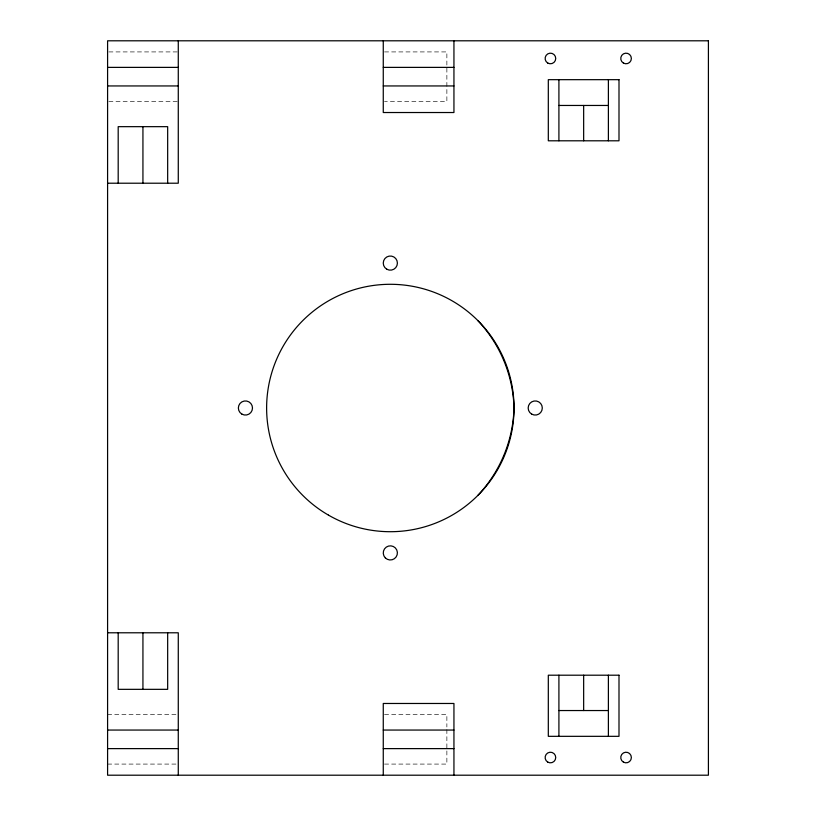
<?xml version="1.0" encoding="UTF-8"?>
<svg xmlns="http://www.w3.org/2000/svg" width="816" height="816" viewBox="0 0 816 816"><rect width="100%" height="100%" fill="white"/><g stroke="black" fill="none" stroke-linecap="round" stroke-linejoin="round"><path stroke-width="0.61" stroke-dasharray="4.08 3.06" d="M108.854 51.918L178.276 51.918M384.53 51.918L446.872 51.918L446.872 101.398L384.53 101.398M108.854 101.398L178.276 101.398M107.59 714.602L177.011 714.602M384.53 714.602L446.872 714.602L446.872 726.964M107.59 764.082L177.011 764.082M384.53 764.082L446.872 764.082L446.872 729.351"/><path stroke-width="1.22" d="M477.799 495.465C500.208 471.73 513.08 440.63 514.029 408C513.08 375.37 500.208 344.27 477.799 320.535M107.59 67.381L178.276 67.381M383.265 67.381L453.941 67.381M107.59 85.945L178.276 85.945M383.265 85.945L453.941 85.945M558.909 105.458L608.389 105.458M107.59 183.212L178.276 183.212L178.276 40.8M107.59 632.788L178.276 632.788L178.276 775.2M558.909 710.542L608.389 710.542M107.59 730.055L178.276 730.055M383.265 730.055L453.941 730.055M107.59 748.619L178.276 748.619M383.265 748.619L453.941 748.619M608.389 79.672L608.389 140.801M608.389 675.199L608.389 736.328M583.654 105.458L583.654 140.801M583.654 675.199L583.654 710.542M558.909 79.672L558.909 140.801M558.909 675.199L558.909 736.328M453.941 40.8L453.941 112.526L383.265 112.526L383.265 40.8M453.941 775.2L453.941 703.474L383.265 703.474L383.265 775.2M167.668 183.212L167.668 126.664L118.187 126.664L118.187 183.212M167.668 632.788L167.668 689.336L118.187 689.336L118.187 632.788M142.933 126.664L142.933 183.212M142.933 632.788L142.933 689.336M708.41 40.8L107.59 40.8L107.59 775.2L708.41 775.2L708.41 40.8M618.997 79.672L548.311 79.672L548.311 140.801L618.997 140.801L618.997 79.672M618.997 675.199L548.311 675.199L548.311 736.328L618.997 736.328L618.997 675.199M328.481 515.131A123.695 123.695 0 0 0 514.029 408A123.695 123.695 0 0 0 328.481 300.869A123.695 123.695 0 0 0 328.481 515.131M547.781 762.124A5.304 5.304 0 0 0 555.737 757.534A5.304 5.304 0 0 0 547.781 752.933A5.304 5.304 0 0 0 547.781 762.124M623.414 762.124A5.304 5.304 0 0 0 631.37 757.534A5.304 5.304 0 0 0 623.414 752.933A5.304 5.304 0 0 0 623.414 762.124M547.781 63.067A5.304 5.304 0 0 0 555.737 58.466A5.304 5.304 0 0 0 547.781 53.876A5.304 5.304 0 0 0 547.781 63.067M623.414 63.067A5.304 5.304 0 0 0 631.37 58.466A5.304 5.304 0 0 0 623.414 53.876A5.304 5.304 0 0 0 623.414 63.067M385.325 557.899A7.069 7.069 0 0 0 397.157 554.737A7.069 7.069 0 0 0 388.498 546.077A7.069 7.069 0 0 0 385.325 557.899M241.893 414.12A7.069 7.069 0 0 0 252.491 408A7.069 7.069 0 0 0 241.893 401.88A7.069 7.069 0 0 0 241.893 414.12M531.695 414.12A7.069 7.069 0 0 0 542.303 408A7.069 7.069 0 0 0 531.695 401.88A7.069 7.069 0 0 0 531.695 414.12M386.794 269.219A7.069 7.069 0 0 0 397.402 263.099A7.069 7.069 0 0 0 386.794 256.969A7.069 7.069 0 0 0 386.794 269.219"/></g></svg>
